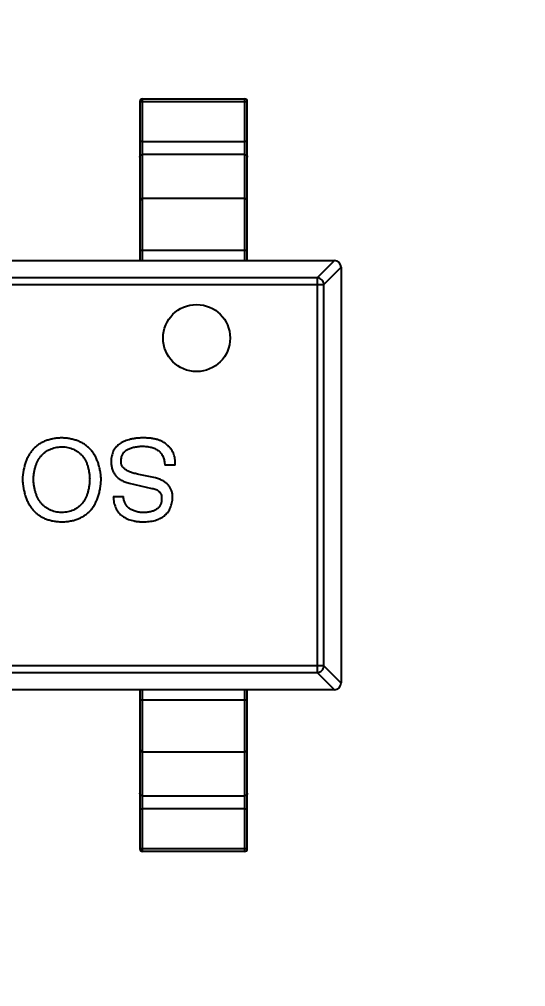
# Model space of a CAD drawing. Header units: millimetres. Extents: x 104 to 312, y 235 to 317.
# Drawn here: x 276.088 to 277.976, y 275.225 to 278.832 of the extents above; entities that cross this region are included whole.
import ezdxf

# ---------------------------------------------------------------- set-up
doc = ezdxf.new("R2010")
doc.units = ezdxf.units.MM
doc.header["$LTSCALE"] = 0.5
doc.header["$PDMODE"] = 3
doc.header["$PDSIZE"] = 0.3125
doc.linetypes.add('CENTER', pattern=[50.8, 31.75, -6.35, 6.35, -6.35])
doc.layers.get('0').update_dxf_attribs({"linetype": 'CONTINUOUS'})
doc.layers.get('Defpoints').update_dxf_attribs({"linetype": 'CONTINUOUS'})
doc.layers.add('dim', color=6, linetype='CONTINUOUS', lineweight=9)
doc.styles.add('Verdana', font='verdana.ttf', dxfattribs={"height": 2})
doc.dimstyles.new('aaaaaaaa 3.0', dxfattribs={"dimtxt": 2, "dimasz": 1.5, "dimexe": 1.25, "dimexo": 0.625, "dimtad": 1, "dimzin": 9, "dimdsep": 46, "dimtxsty": 'Verdana', "dimcen": 0, "dimadec": 1, "dimazin": 2, "dimtfac": 1, "dimtofl": 0, "dimtmove": 0, "dimatfit": 3, "dimfxl": 1, "dimlwd": 25, "dimlwe": 25, "dimarcsym": 0})

# ---------------------------------------------------------------- blocks, each defined once
blk = doc.blocks.new('*D35')
at = {"layer": 'Defpoints', "color": 0}
for p in [(274.8621, 292.0917), (302.3617, 271.0916), (310.9046, 271.0916)]:
    blk.add_point(p, dxfattribs=at)
at = {"layer": 'dim', "color": 0, "lineweight": 25}
for p, q in [((275.4871, 292.0917), (312.1546, 292.0917)), ((310.9046, 290.5917), (310.9046, 272.5916)), ((302.9867, 271.0916), (312.1546, 271.0916))]:
    blk.add_line(p, q, dxfattribs=at)
at = {"layer": 'dim', "color": 0}
for points in [[(311.1546, 290.5917), (310.6546, 290.5917), (310.9046, 292.0917)], [(310.6546, 272.5916), (311.1546, 272.5916), (310.9046, 271.0916)]]:
    blk.add_solid(points, dxfattribs=at)
at = {"layer": 'dim', "color": 0, "insert": (309.2587, 281.5916), "char_height": 2, "attachment_point": 5, "rotation": 90, "style": 'Verdana'}
blk.add_mtext('21', dxfattribs=at)

msp = doc.modelspace()

# ---------------------------------------------------------------- linework, layer by layer
at = {"linetype": 'Continuous'}
for p, q in [((276.5476, 277.9324), (276.5476, 278.5358)), ((276.5476, 278.5358), (276.9276, 278.5358)), ((276.9276, 278.5358), (276.9276, 277.9324)), ((276.5376, 278.5258), (276.5376, 277.9324)), ((276.5476, 278.5263), (276.9276, 278.5263)), ((276.9376, 277.9324), (276.9376, 278.5258)), ((276.5476, 278.3768), (276.9276, 278.3768)), ((276.9276, 278.328), (276.5476, 278.328)), ((276.9276, 278.164), (276.5476, 278.164)), ((276.5376, 277.9713), (276.9376, 277.9713)), ((274.3126, 277.9324), (277.2626, 277.9324)), ((277.263, 277.9324), (277.1989, 277.8683)), ((277.2235, 277.8437), (277.2876, 277.9078)), ((277.2876, 277.9074), (277.2876, 276.3574)), ((277.1989, 277.8683), (274.3762, 277.8683)), ((277.1989, 277.8683), (277.1989, 276.3965)), ((274.3517, 277.8437), (277.2235, 277.8437)), ((277.2235, 276.421), (277.2235, 277.8437)), ((276.6694, 277.1697), (276.6301, 277.1697)), ((276.5957, 277.1222), (276.5334, 277.1353)), ((276.4973, 277.1025), (276.5825, 277.0829)), ((276.4383, 277.0534), (276.476, 277.0534)), ((277.2235, 276.421), (274.3517, 276.421)), ((277.2876, 276.3569), (277.2235, 276.421)), ((274.3762, 276.3965), (277.1989, 276.3965)), ((277.1989, 276.3965), (277.263, 276.3324)), ((277.2626, 276.3324), (274.3126, 276.3324)), ((276.5376, 276.3324), (276.5376, 275.7389)), ((276.5476, 275.7289), (276.5476, 276.3324)), ((276.9276, 276.3324), (276.9276, 275.7289)), ((276.9376, 275.7389), (276.9376, 276.3324)), ((276.9376, 276.2934), (276.5376, 276.2934)), ((276.5476, 276.1007), (276.9276, 276.1007)), ((276.5476, 275.9367), (276.9276, 275.9367)), ((276.9276, 275.8879), (276.5476, 275.8879)), ((276.9276, 275.7384), (276.5476, 275.7384)), ((276.9276, 275.7289), (276.5476, 275.7289))]:
    msp.add_line(p, q, dxfattribs=at)
for centre, radius in [((274.8618, 271.1524), 27.5), ((276.7489, 277.6437), 0.125)]:
    msp.add_circle(centre, radius, dxfattribs=at)
at = {"color": 1, "linetype": 'CENTER'}
msp.add_circle((274.8621, 271.0916), 21.0001, dxfattribs=at)
at = {"linetype": 'Continuous'}
for centre, radius, start, end in [((274.8618, 271.1524), 24.842, 307.50561, 229.18658), ((276.5476, 278.5258), 0.01, 90, 180), ((276.9276, 278.5258), 0.01, 0, 90), ((277.2626, 277.9074), 0.025, 0, 90), ((277.2626, 276.3574), 0.025, 270, 0), ((276.5476, 275.7389), 0.01, 180, 270), ((276.9276, 275.7389), 0.01, 270, 0)]:
    msp.add_arc(centre, radius, start, end, dxfattribs=at)
for points, knots in [([(276.5376, 278.5258), (276.5376, 278.5258), (276.5377, 278.5258), (276.5378, 278.5259), (276.538, 278.5259), (276.5385, 278.526), (276.5394, 278.5261), (276.5406, 278.5262), (276.5421, 278.5262), (276.5438, 278.5263), (276.5457, 278.5263), (276.5469, 278.5263), (276.5476, 278.5263)], [0, 0, 0, 0, 0.007007, 0.022207, 0.046429, 0.079689, 0.172082, 0.296123, 0.447019, 0.619102, 0.806017, 1, 1, 1, 1]), ([(276.9276, 278.5263), (276.9282, 278.5263), (276.9295, 278.5263), (276.9314, 278.5263), (276.9331, 278.5262), (276.9346, 278.5262), (276.9358, 278.5261), (276.9366, 278.526), (276.9371, 278.5259), (276.9374, 278.5259), (276.9375, 278.5258), (276.9376, 278.5258), (276.9376, 278.5258)], [0, 0, 0, 0, 0.193983, 0.380898, 0.552981, 0.703877, 0.827918, 0.920311, 0.953571, 0.977793, 0.992993, 1, 1, 1, 1]), ([(276.5476, 278.3768), (276.5469, 278.3768), (276.5457, 278.3768), (276.5438, 278.3768), (276.5421, 278.3767), (276.5406, 278.3767), (276.5394, 278.3766), (276.5385, 278.3765), (276.538, 278.3765), (276.5378, 278.3764), (276.5377, 278.3764), (276.5376, 278.3763), (276.5376, 278.3763)], [0, 0, 0, 0, 0.193983, 0.380898, 0.552981, 0.703877, 0.827918, 0.920311, 0.953571, 0.977793, 0.992993, 1, 1, 1, 1]), ([(276.9376, 278.3763), (276.9376, 278.3763), (276.9375, 278.3764), (276.9374, 278.3764), (276.9371, 278.3765), (276.9366, 278.3765), (276.9358, 278.3766), (276.9346, 278.3767), (276.9331, 278.3767), (276.9314, 278.3768), (276.9295, 278.3768), (276.9282, 278.3768), (276.9276, 278.3768)], [0, 0, 0, 0, 0.007007, 0.022207, 0.046429, 0.079689, 0.172082, 0.296123, 0.447019, 0.619102, 0.806017, 1, 1, 1, 1]), ([(276.5376, 278.3186), (276.5376, 278.3199), (276.5381, 278.3224), (276.5404, 278.3255), (276.5437, 278.3275), (276.5463, 278.328), (276.5476, 278.328)], [0, 0, 0, 0, 0.242809, 0.48985, 0.742832, 1, 1, 1, 1]), ([(276.9276, 278.328), (276.9289, 278.328), (276.9315, 278.3275), (276.9348, 278.3255), (276.9371, 278.3224), (276.9376, 278.3199), (276.9376, 278.3186)], [0, 0, 0, 0, 0.257168, 0.51015, 0.757191, 1, 1, 1, 1]), ([(276.5476, 278.164), (276.5463, 278.164), (276.5437, 278.1635), (276.5404, 278.1614), (276.5381, 278.1583), (276.5376, 278.1558), (276.5376, 278.1546)], [0, 0, 0, 0, 0.257168, 0.51015, 0.757191, 1, 1, 1, 1]), ([(276.9376, 278.1546), (276.9376, 278.1558), (276.9371, 278.1583), (276.9348, 278.1614), (276.9315, 278.1635), (276.9289, 278.164), (276.9276, 278.164)], [0, 0, 0, 0, 0.242809, 0.48985, 0.742832, 1, 1, 1, 1]), ([(277.2235, 277.8437), (277.2234, 277.8469), (277.2219, 277.8532), (277.2164, 277.8612), (277.2084, 277.8667), (277.2021, 277.8681), (277.1989, 277.8683)], [0, 0, 0, 0, 0.248875, 0.5, 0.751125, 1, 1, 1, 1]), ([(276.2454, 277.2714), (276.2399, 277.2711), (276.2291, 277.2705), (276.2135, 277.2682), (276.1989, 277.2647), (276.1853, 277.2602), (276.1727, 277.2545), (276.161, 277.2476), (276.1503, 277.2397), (276.1407, 277.2305), (276.132, 277.2203), (276.1243, 277.2089), (276.1176, 277.1964), (276.112, 277.1827), (276.1073, 277.1679), (276.1037, 277.1521), (276.1009, 277.1351), (276.1, 277.1233), (276.0995, 277.1173)], [0, 0, 0, 0, 0.069543, 0.135551, 0.198218, 0.258467, 0.316451, 0.372703, 0.428457, 0.483848, 0.539952, 0.597251, 0.656588, 0.718448, 0.783219, 0.851581, 0.92366, 1, 1, 1, 1]), ([(276.3929, 277.1173), (276.3924, 277.1233), (276.3915, 277.1351), (276.3887, 277.1521), (276.385, 277.1679), (276.3803, 277.1827), (276.3746, 277.1964), (276.3678, 277.2089), (276.3601, 277.2203), (276.3513, 277.2305), (276.3415, 277.2396), (276.3308, 277.2477), (276.319, 277.2545), (276.3062, 277.2602), (276.2924, 277.2647), (276.2776, 277.2682), (276.2618, 277.2705), (276.251, 277.2711), (276.2454, 277.2714)], [0, 0, 0, 0, 0.075921, 0.147605, 0.21565, 0.280144, 0.341762, 0.400894, 0.458022, 0.514147, 0.569605, 0.625256, 0.681857, 0.740217, 0.800617, 0.86368, 0.930079, 1, 1, 1, 1]), ([(276.5481, 277.2714), (276.5434, 277.2712), (276.5343, 277.2708), (276.5211, 277.2695), (276.5087, 277.2675), (276.4973, 277.2649), (276.4867, 277.2617), (276.4771, 277.2578), (276.4682, 277.2534), (276.4604, 277.2482), (276.4534, 277.2425), (276.4473, 277.236), (276.4421, 277.229), (276.4379, 277.2213), (276.4346, 277.213), (276.4321, 277.2041), (276.4306, 277.1945), (276.4302, 277.1879), (276.4301, 277.1845)], [0, 0, 0, 0, 0.08539, 0.165926, 0.241159, 0.312046, 0.378904, 0.441563, 0.500906, 0.55769, 0.612, 0.665045, 0.717904, 0.770385, 0.824307, 0.880048, 0.938483, 1, 1, 1, 1]), ([(276.6383, 277.2452), (276.636, 277.2473), (276.6312, 277.2516), (276.6227, 277.2569), (276.6131, 277.2614), (276.6024, 277.2651), (276.5905, 277.2679), (276.5774, 277.27), (276.5632, 277.2711), (276.5533, 277.2713), (276.5481, 277.2714)], [0, 0, 0, 0, 0.09804, 0.200818, 0.309803, 0.427378, 0.554601, 0.691373, 0.839613, 1, 1, 1, 1]), ([(276.1405, 277.1173), (276.1408, 277.1219), (276.1414, 277.131), (276.1434, 277.1441), (276.146, 277.1563), (276.1492, 277.1678), (276.1533, 277.1784), (276.1581, 277.1881), (276.1636, 277.197), (276.1698, 277.205), (276.1768, 277.2123), (276.1845, 277.2186), (276.1928, 277.2241), (276.2019, 277.2288), (276.2118, 277.2325), (276.2224, 277.2354), (276.2336, 277.2376), (276.2414, 277.2383), (276.2454, 277.2386)], [0, 0, 0, 0, 0.077942, 0.152007, 0.221727, 0.288073, 0.351, 0.411526, 0.469701, 0.526016, 0.581668, 0.637084, 0.692684, 0.749573, 0.808409, 0.869306, 0.932836, 1, 1, 1, 1]), ([(276.2454, 277.2386), (276.2494, 277.2383), (276.2573, 277.2378), (276.2688, 277.2358), (276.2795, 277.233), (276.2894, 277.2294), (276.2986, 277.2248), (276.3071, 277.2194), (276.3148, 277.2131), (276.3218, 277.2059), (276.328, 277.1978), (276.3335, 277.1889), (276.3381, 277.179), (276.3422, 277.1684), (276.3453, 277.1568), (276.3477, 277.1444), (276.3495, 277.1312), (276.35, 277.122), (276.3503, 277.1173)], [0, 0, 0, 0, 0.06765, 0.131591, 0.192902, 0.251442, 0.307964, 0.363592, 0.418442, 0.47374, 0.529963, 0.587768, 0.647917, 0.710953, 0.777434, 0.847168, 0.921622, 1, 1, 1, 1]), ([(276.4678, 277.1894), (276.4679, 277.1914), (276.4681, 277.1953), (276.4693, 277.2009), (276.471, 277.2062), (276.4733, 277.2111), (276.4763, 277.2156), (276.4799, 277.2197), (276.484, 277.2235), (276.4887, 277.2268), (276.4941, 277.2299), (276.5, 277.2325), (276.5066, 277.2347), (276.5137, 277.2366), (276.5215, 277.238), (276.5298, 277.2392), (276.5388, 277.24), (276.5449, 277.2401), (276.5481, 277.2402)], [0, 0, 0, 0, 0.05617, 0.109836, 0.161504, 0.212099, 0.262487, 0.313111, 0.36568, 0.419737, 0.477556, 0.53817, 0.603387, 0.672532, 0.746929, 0.825941, 0.910245, 1, 1, 1, 1]), ([(276.5481, 277.2402), (276.5514, 277.2401), (276.5577, 277.2399), (276.5668, 277.2389), (276.5753, 277.2374), (276.5832, 277.2353), (276.5906, 277.2328), (276.5973, 277.2297), (276.6034, 277.2261), (276.6088, 277.2219), (276.6137, 277.2172), (276.6179, 277.212), (276.6216, 277.2063), (276.6245, 277.1999), (276.6268, 277.1931), (276.6286, 277.1858), (276.6298, 277.1779), (276.63, 277.1725), (276.6301, 277.1697)], [0, 0, 0, 0, 0.079335, 0.15404, 0.224955, 0.291021, 0.353982, 0.414027, 0.47178, 0.527247, 0.581879, 0.636096, 0.691322, 0.747597, 0.806328, 0.867466, 0.932039, 1, 1, 1, 1]), ([(276.6694, 277.1697), (276.6695, 277.1738), (276.6696, 277.1818), (276.6683, 277.1933), (276.6661, 277.2041), (276.6627, 277.214), (276.6582, 277.2231), (276.6527, 277.2313), (276.6461, 277.2388), (276.6409, 277.243), (276.6383, 277.2452)], [0, 0, 0, 0, 0.144278, 0.280018, 0.408467, 0.530887, 0.648749, 0.76463, 0.881475, 1, 1, 1, 1]), ([(276.4301, 277.1845), (276.4301, 277.1818), (276.4302, 277.1766), (276.431, 277.169), (276.4323, 277.1617), (276.4342, 277.1548), (276.4365, 277.1483), (276.4395, 277.1422), (276.4429, 277.1365), (276.4468, 277.1311), (276.4513, 277.1262), (276.4563, 277.1216), (276.4619, 277.1175), (276.4679, 277.1137), (276.4745, 277.1103), (276.4816, 277.1073), (276.4893, 277.1046), (276.4946, 277.1032), (276.4973, 277.1025)], [0, 0, 0, 0, 0.069111, 0.134881, 0.198727, 0.259407, 0.319007, 0.377056, 0.434317, 0.491571, 0.548636, 0.606792, 0.666243, 0.727818, 0.791484, 0.858071, 0.927249, 1, 1, 1, 1]), ([(276.5334, 277.1353), (276.5305, 277.1359), (276.5248, 277.137), (276.5167, 277.1389), (276.5092, 277.1411), (276.5024, 277.1435), (276.4961, 277.1461), (276.4904, 277.1489), (276.4854, 277.152), (276.4809, 277.1553), (276.4771, 277.1588), (276.4739, 277.1624), (276.4713, 277.1664), (276.4693, 277.1706), (276.468, 277.175), (276.4672, 277.1796), (276.4672, 277.1845), (276.4676, 277.1877), (276.4678, 277.1894)], [0, 0, 0, 0, 0.0932, 0.181198, 0.26306, 0.339627, 0.41092, 0.477479, 0.538825, 0.596824, 0.650619, 0.702235, 0.751666, 0.79967, 0.847759, 0.896274, 0.946739, 1, 1, 1, 1]), ([(276.0995, 277.1173), (276.1, 277.111), (276.1009, 277.0989), (276.1037, 277.0814), (276.1073, 277.065), (276.112, 277.0498), (276.1176, 277.0356), (276.1243, 277.0227), (276.132, 277.011), (276.1406, 277.0003), (276.1503, 276.9909), (276.161, 276.9827), (276.1727, 276.9757), (276.1853, 276.9697), (276.1989, 276.9651), (276.2135, 276.9616), (276.2291, 276.9592), (276.2399, 276.9586), (276.2454, 276.9583)], [0, 0, 0, 0, 0.077567, 0.150676, 0.219857, 0.285465, 0.347921, 0.407823, 0.465422, 0.52175, 0.577087, 0.632521, 0.688224, 0.745558, 0.804966, 0.866649, 0.931596, 1, 1, 1, 1]), ([(276.2454, 276.9927), (276.2414, 276.993), (276.2336, 276.9937), (276.2224, 276.9959), (276.2118, 276.9989), (276.2019, 277.0027), (276.1928, 277.0075), (276.1844, 277.0131), (276.1768, 277.0197), (276.1698, 277.027), (276.1636, 277.0353), (276.1581, 277.0445), (276.1533, 277.0545), (276.1492, 277.0654), (276.146, 277.0772), (276.1434, 277.0898), (276.1414, 277.1032), (276.1408, 277.1125), (276.1405, 277.1173)], [0, 0, 0, 0, 0.066185, 0.128757, 0.188826, 0.247016, 0.303201, 0.358331, 0.413554, 0.469092, 0.525618, 0.584057, 0.64487, 0.708721, 0.775674, 0.846303, 0.920903, 1, 1, 1, 1]), ([(276.3503, 277.1173), (276.35, 277.1124), (276.3495, 277.103), (276.3477, 277.0894), (276.3454, 277.0766), (276.3421, 277.0648), (276.3381, 277.0538), (276.3335, 277.0437), (276.328, 277.0345), (276.3218, 277.0262), (276.3148, 277.0189), (276.3071, 277.0124), (276.2987, 277.0068), (276.2894, 277.0021), (276.2795, 276.9984), (276.2688, 276.9955), (276.2573, 276.9936), (276.2494, 276.993), (276.2454, 276.9927)], [0, 0, 0, 0, 0.079527, 0.154518, 0.225493, 0.292262, 0.355914, 0.416367, 0.47473, 0.531171, 0.586124, 0.640791, 0.696133, 0.751962, 0.809861, 0.870342, 0.93333, 1, 1, 1, 1]), ([(276.2454, 276.9583), (276.251, 276.9585), (276.262, 276.959), (276.278, 276.9612), (276.2929, 276.9646), (276.3068, 276.9692), (276.3197, 276.9749), (276.3315, 276.982), (276.3424, 276.9901), (276.3522, 276.9995), (276.3609, 277.0101), (276.3686, 277.0219), (276.3753, 277.0349), (276.3809, 277.0491), (276.3855, 277.0645), (276.389, 277.081), (276.3917, 277.0987), (276.3925, 277.111), (276.3929, 277.1173)], [0, 0, 0, 0, 0.069152, 0.134813, 0.197211, 0.256568, 0.314021, 0.370015, 0.425333, 0.480469, 0.536197, 0.593559, 0.65308, 0.715045, 0.780396, 0.8495, 0.922535, 1, 1, 1, 1]), ([(276.6596, 277.0501), (276.6596, 277.0523), (276.6595, 277.0566), (276.6587, 277.063), (276.6575, 277.069), (276.6557, 277.0749), (276.6534, 277.0804), (276.6507, 277.0857), (276.6474, 277.0906), (276.6437, 277.0952), (276.6394, 277.0996), (276.6347, 277.1038), (276.6293, 277.1075), (276.6236, 277.111), (276.6174, 277.1143), (276.6106, 277.1172), (276.6033, 277.12), (276.5983, 277.1215), (276.5957, 277.1222)], [0, 0, 0, 0, 0.063238, 0.123934, 0.183175, 0.240763, 0.297716, 0.35399, 0.41043, 0.466931, 0.525151, 0.585145, 0.647083, 0.711121, 0.778546, 0.84866, 0.922421, 1, 1, 1, 1]), ([(276.4383, 277.0534), (276.4385, 277.0495), (276.4389, 277.042), (276.4406, 277.0312), (276.4432, 277.0211), (276.4466, 277.0118), (276.4508, 277.0032), (276.4561, 276.9953), (276.4621, 276.9882), (276.4689, 276.9818), (276.4767, 276.9763), (276.4853, 276.9714), (276.4948, 276.9673), (276.5052, 276.964), (276.5163, 276.9614), (276.5284, 276.9596), (276.5412, 276.9585), (276.5501, 276.9583), (276.5547, 276.9583)], [0, 0, 0, 0, 0.067746, 0.131468, 0.192012, 0.249947, 0.305924, 0.360562, 0.415062, 0.46941, 0.524967, 0.582613, 0.642659, 0.706195, 0.77304, 0.844305, 0.919608, 1, 1, 1, 1]), ([(276.5514, 276.9927), (276.5485, 276.9929), (276.5428, 276.9932), (276.5346, 276.9942), (276.5269, 276.9957), (276.5197, 276.9976), (276.5131, 276.9999), (276.507, 277.0026), (276.5015, 277.0058), (276.4964, 277.0094), (276.492, 277.0134), (276.4881, 277.0179), (276.4846, 277.0227), (276.4818, 277.0281), (276.4795, 277.0338), (276.4778, 277.0399), (276.4765, 277.0465), (276.4762, 277.051), (276.476, 277.0534)], [0, 0, 0, 0, 0.080942, 0.15724, 0.229821, 0.297692, 0.36242, 0.423911, 0.482196, 0.539298, 0.594482, 0.64892, 0.70322, 0.758404, 0.815258, 0.874182, 0.93522, 1, 1, 1, 1]), ([(276.5825, 277.0829), (276.5854, 277.0824), (276.5908, 277.0815), (276.5982, 277.0789), (276.6045, 277.0756), (276.6097, 277.0711), (276.6137, 277.0659), (276.6166, 277.0597), (276.6184, 277.0527), (276.6185, 277.0478), (276.6186, 277.0452)], [0, 0, 0, 0, 0.148023, 0.281917, 0.403558, 0.517739, 0.629599, 0.744162, 0.865862, 1, 1, 1, 1]), ([(276.6186, 277.0452), (276.6186, 277.0431), (276.6185, 277.0391), (276.6177, 277.0333), (276.6163, 277.0279), (276.6146, 277.0228), (276.6122, 277.0182), (276.6092, 277.0139), (276.6058, 277.01), (276.6019, 277.0065), (276.5973, 277.0034), (276.5923, 277.0007), (276.5868, 276.9984), (276.5807, 276.9965), (276.5741, 276.995), (276.567, 276.9937), (276.5594, 276.9931), (276.5541, 276.9928), (276.5514, 276.9927)], [0, 0, 0, 0, 0.06343, 0.124222, 0.181144, 0.236526, 0.290131, 0.343393, 0.396288, 0.450954, 0.506479, 0.565175, 0.627059, 0.692946, 0.76251, 0.836996, 0.915797, 1, 1, 1, 1]), ([(276.5547, 276.9583), (276.5587, 276.9585), (276.5666, 276.9588), (276.578, 276.9602), (276.5887, 276.9624), (276.5986, 276.965), (276.6078, 276.9685), (276.6163, 276.9725), (276.624, 276.9773), (276.631, 276.9827), (276.6372, 276.9888), (276.6427, 276.9956), (276.6474, 277.0031), (276.6514, 277.0112), (276.6546, 277.02), (276.657, 277.0294), (276.6588, 277.0395), (276.6593, 277.0465), (276.6596, 277.0501)], [0, 0, 0, 0, 0.077604, 0.150579, 0.220083, 0.285578, 0.347594, 0.407359, 0.464757, 0.520774, 0.5761, 0.631449, 0.687327, 0.744836, 0.804268, 0.865895, 0.931164, 1, 1, 1, 1]), ([(277.1989, 276.3965), (277.2021, 276.3966), (277.2084, 276.398), (277.2164, 276.4035), (277.2219, 276.4115), (277.2234, 276.4179), (277.2235, 276.421)], [0, 0, 0, 0, 0.248875, 0.5, 0.751125, 1, 1, 1, 1]), ([(276.5376, 276.1101), (276.5376, 276.1089), (276.5381, 276.1064), (276.5404, 276.1033), (276.5437, 276.1012), (276.5463, 276.1007), (276.5476, 276.1007)], [0, 0, 0, 0, 0.242809, 0.48985, 0.742832, 1, 1, 1, 1]), ([(276.9276, 276.1007), (276.9289, 276.1007), (276.9315, 276.1012), (276.9348, 276.1033), (276.9371, 276.1064), (276.9376, 276.1089), (276.9376, 276.1101)], [0, 0, 0, 0, 0.257168, 0.51015, 0.757191, 1, 1, 1, 1]), ([(276.5476, 275.9367), (276.5463, 275.9367), (276.5437, 275.9372), (276.5404, 275.9392), (276.5381, 275.9424), (276.5376, 275.9449), (276.5376, 275.9461)], [0, 0, 0, 0, 0.257168, 0.51015, 0.757191, 1, 1, 1, 1]), ([(276.9376, 275.9461), (276.9376, 275.9449), (276.9371, 275.9424), (276.9348, 275.9392), (276.9315, 275.9372), (276.9289, 275.9367), (276.9276, 275.9367)], [0, 0, 0, 0, 0.242809, 0.48985, 0.742832, 1, 1, 1, 1]), ([(276.5376, 275.8884), (276.5376, 275.8884), (276.5377, 275.8883), (276.5378, 275.8883), (276.538, 275.8882), (276.5385, 275.8882), (276.5394, 275.8881), (276.5406, 275.888), (276.5421, 275.888), (276.5438, 275.8879), (276.5457, 275.8879), (276.5469, 275.8879), (276.5476, 275.8879)], [0, 0, 0, 0, 0.007007, 0.022207, 0.046429, 0.079689, 0.172082, 0.296123, 0.447019, 0.619102, 0.806017, 1, 1, 1, 1]), ([(276.9276, 275.8879), (276.9282, 275.8879), (276.9295, 275.8879), (276.9314, 275.8879), (276.9331, 275.888), (276.9346, 275.888), (276.9358, 275.8881), (276.9366, 275.8882), (276.9371, 275.8882), (276.9374, 275.8883), (276.9375, 275.8883), (276.9376, 275.8884), (276.9376, 275.8884)], [0, 0, 0, 0, 0.193983, 0.380898, 0.552981, 0.703877, 0.827918, 0.920311, 0.953571, 0.977793, 0.992993, 1, 1, 1, 1]), ([(276.5476, 275.7384), (276.5469, 275.7384), (276.5457, 275.7384), (276.5438, 275.7385), (276.5421, 275.7385), (276.5406, 275.7386), (276.5394, 275.7386), (276.5385, 275.7387), (276.538, 275.7388), (276.5378, 275.7388), (276.5377, 275.7389), (276.5376, 275.7389), (276.5376, 275.7389)], [0, 0, 0, 0, 0.193983, 0.380898, 0.552981, 0.703877, 0.827918, 0.920311, 0.953571, 0.977793, 0.992993, 1, 1, 1, 1]), ([(276.9376, 275.7389), (276.9376, 275.7389), (276.9375, 275.7389), (276.9374, 275.7388), (276.9371, 275.7388), (276.9366, 275.7387), (276.9358, 275.7386), (276.9346, 275.7386), (276.9331, 275.7385), (276.9314, 275.7385), (276.9295, 275.7384), (276.9282, 275.7384), (276.9276, 275.7384)], [0, 0, 0, 0, 0.007007, 0.022207, 0.046429, 0.079689, 0.172082, 0.296123, 0.447019, 0.619102, 0.806017, 1, 1, 1, 1])]:
    msp.add_open_spline(points, degree=3, knots=knots, dxfattribs=at)

# ---------------------------------------------------------------- dimensions: what is measured, and where the dimension line sits
at = {"layer": 'dim'}
dim = msp.add_linear_dim(base=(310.9046, 271.0916), p1=(274.8621, 292.0917), p2=(302.3617, 271.0916), angle=90, dimstyle='aaaaaaaa 3.0', dxfattribs=at)
dim.commit()
dim.dimension.update_dxf_attribs({"geometry": '*D35', "text_midpoint": (309.2587, 281.5916)})

doc.saveas('drawing.dxf')
